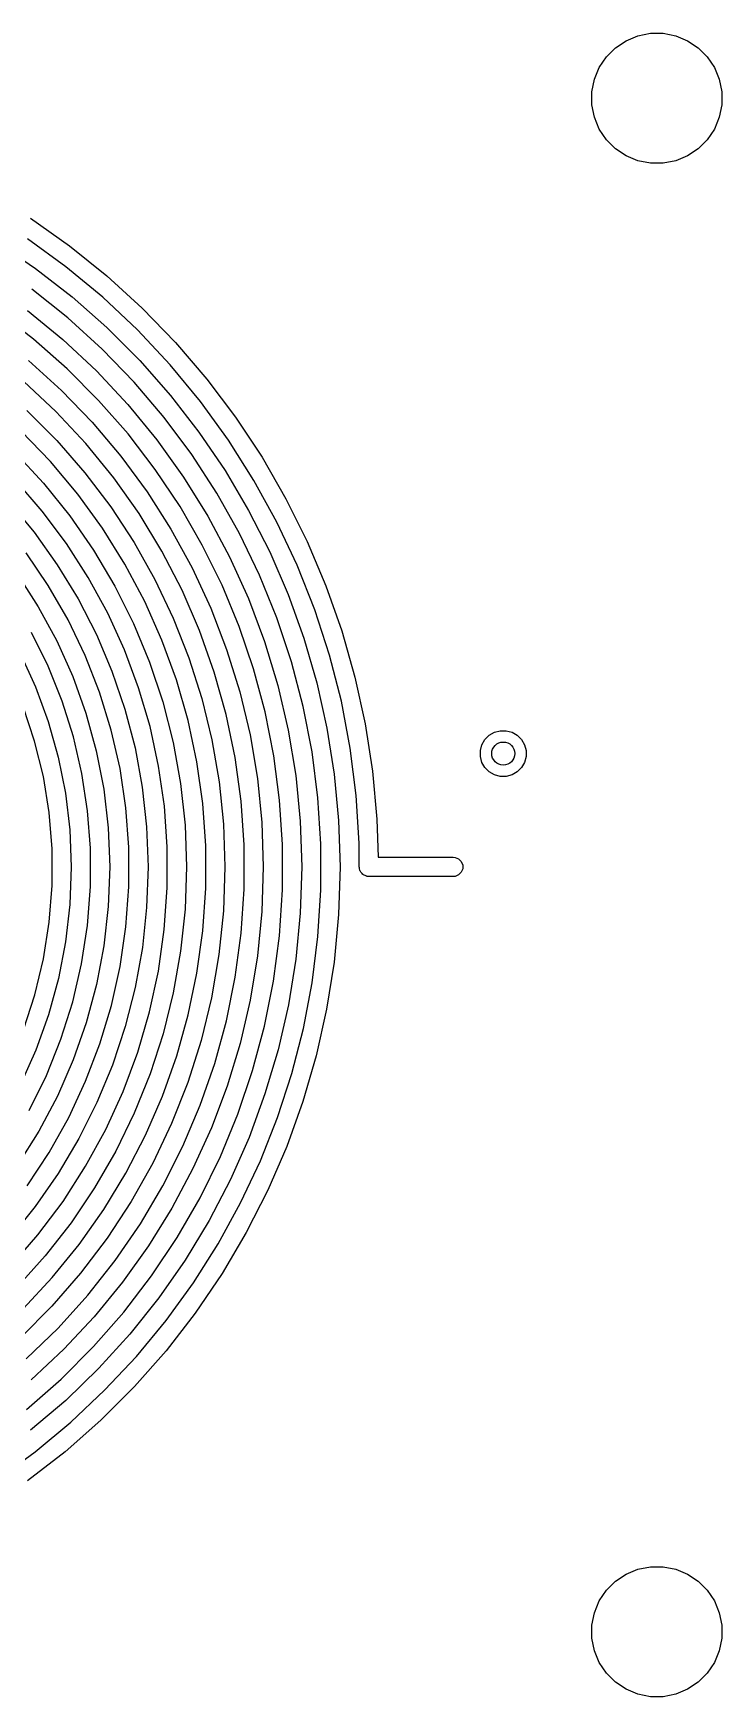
# Model space of a CAD drawing. Extents: x 25 to 275, y -107 to -24.
# Drawn here: x 85.88 to 94.85, y -75.8 to -54.15 of the extents above; entities that cross this region are included whole.
import ezdxf

# ---------------------------------------------------------------- set-up
doc = ezdxf.new("R2010")
doc.units = 0
doc.layers.add('BLACK', color=7, linetype='CONTINUOUS')

msp = doc.modelspace()

# ---------------------------------------------------------------- linework, layer by layer
at = {"layer": 'BLACK', "linetype": 'CONTINUOUS'}
for p, q in [((93.460766, -54.342941), (93.599313, -54.250367)), ((93.599313, -54.250367), (93.753258, -54.186601)), ((93.753258, -54.186601), (93.916685, -54.154093)), ((93.916685, -54.154093), (94.083315, -54.154093)), ((94.083315, -54.154093), (94.246742, -54.186601)), ((94.246742, -54.186601), (94.400687, -54.250367)), ((94.400687, -54.250367), (94.539234, -54.342941)), ((93.250367, -54.599313), (93.342941, -54.460766)), ((93.342941, -54.460766), (93.460766, -54.342941)), ((94.539234, -54.342941), (94.657059, -54.460766)), ((94.657059, -54.460766), (94.749633, -54.599313)), ((93.154093, -54.916685), (93.186601, -54.753258)), ((93.186601, -54.753258), (93.250367, -54.599313)), ((94.749633, -54.599313), (94.813399, -54.753258)), ((94.813399, -54.753258), (94.845907, -54.916685)), ((93.154093, -55.083315), (93.154093, -54.916685)), ((94.845907, -54.916685), (94.845907, -55.083315)), ((93.186601, -55.246742), (93.154093, -55.083315)), ((94.845907, -55.083315), (94.813399, -55.246742)), ((93.250367, -55.400687), (93.186601, -55.246742)), ((93.342941, -55.539234), (93.250367, -55.400687)), ((94.749633, -55.400687), (94.657059, -55.539234)), ((94.813399, -55.246742), (94.749633, -55.400687)), ((93.460766, -55.657059), (93.342941, -55.539234)), ((94.657059, -55.539234), (94.539234, -55.657059)), ((93.599313, -55.749633), (93.460766, -55.657059)), ((93.753258, -55.813399), (93.599313, -55.749633)), ((93.916685, -55.845907), (93.753258, -55.813399)), ((94.246742, -55.813399), (94.083315, -55.845907)), ((94.400687, -55.749633), (94.246742, -55.813399)), ((94.539234, -55.657059), (94.400687, -55.749633)), ((94.083315, -55.845907), (93.916685, -55.845907)), ((85.842695, -56.559776), (86.351676, -56.920076)), ((85.407333, -56.873344), (85.907433, -57.213211)), ((86.305445, -57.193367), (85.803314, -56.828547)), ((86.351676, -56.920076), (86.83751, -57.311025)), ((85.907433, -57.213211), (86.385206, -57.58381)), ((86.783679, -57.588996), (86.305445, -57.193367)), ((86.83751, -57.311025), (87.298356, -57.731142)), ((86.330265, -57.857775), (85.860169, -57.482885)), ((85.883256, -58.135857), (85.422259, -57.782121)), ((85.804948, -57.760651), (86.266531, -58.139462)), ((86.385206, -57.58381), (86.838766, -57.983677)), ((87.236127, -58.013873), (86.783679, -57.588996)), ((87.298356, -57.731142), (87.732465, -58.178832)), ((86.775376, -58.262013), (86.330265, -57.857775)), ((86.838766, -57.983677), (87.266323, -58.411234)), ((86.320131, -58.518987), (85.883256, -58.135857)), ((86.266531, -58.139462), (86.702349, -58.547651)), ((87.661004, -58.466321), (87.236127, -58.013873)), ((87.732465, -58.178832), (88.138191, -58.652396)), ((85.81854, -58.4135), (86.246035, -58.800146)), ((87.193674, -58.693939), (86.775376, -58.262013)), ((87.266323, -58.411234), (87.66619, -58.864794)), ((86.731013, -58.929869), (86.320131, -58.518987)), ((86.702349, -58.547651), (87.110538, -58.983469)), ((88.056633, -58.944555), (87.661004, -58.466321)), ((86.175474, -59.074526), (85.757291, -58.683972)), ((86.246035, -58.800146), (86.646749, -59.214482)), ((87.583438, -59.151779), (87.193674, -58.693939)), ((87.66619, -58.864794), (88.036789, -59.342567)), ((88.138191, -58.652396), (88.513994, -59.15004)), ((85.795744, -59.061958), (86.188042, -59.454256)), ((86.566028, -59.492709), (86.175474, -59.074526)), ((87.114143, -59.366744), (86.731013, -58.929869)), ((87.110538, -58.983469), (87.489349, -59.445052)), ((88.421453, -59.446686), (88.056633, -58.944555)), ((86.646749, -59.214482), (87.018895, -59.654657)), ((87.943067, -59.633649), (87.583438, -59.151779)), ((88.513994, -59.15004), (88.858448, -59.669874)), ((86.105833, -59.727385), (85.723769, -59.331746)), ((86.188042, -59.454256), (86.552654, -59.87241)), ((86.927135, -59.936569), (86.566028, -59.492709)), ((87.467879, -59.827741), (87.114143, -59.366744)), ((87.489349, -59.445052), (87.83716, -59.930422)), ((88.036789, -59.342567), (88.376656, -59.842667)), ((88.754024, -59.970734), (88.421453, -59.446686)), ((85.641689, -59.608311), (86.012591, -60.006687)), ((86.459367, -60.148711), (86.105833, -59.727385)), ((87.018895, -59.654657), (87.360808, -60.118706)), ((88.271084, -60.137572), (87.943067, -59.633649)), ((88.858448, -59.669874), (89.170248, -60.209928)), ((86.552654, -59.87241), (86.88788, -60.314472)), ((87.25711, -60.404036), (86.927135, -59.936569)), ((87.790706, -60.310887), (87.467879, -59.827741)), ((87.83716, -59.930422), (88.152482, -60.4375)), ((88.376656, -59.842667), (88.684452, -60.363121)), ((85.996143, -60.369466), (85.651163, -59.971339)), ((86.012591, -60.006687), (86.354127, -60.430508)), ((86.78265, -60.593672), (86.459367, -60.148711)), ((87.360808, -60.118706), (87.670964, -60.604556)), ((88.566141, -60.661475), (88.271084, -60.137572)), ((89.053033, -60.514631), (88.754024, -59.970734)), ((85.556502, -60.245353), (85.889412, -60.645387)), ((86.311841, -60.791189), (85.996143, -60.369466)), ((86.88788, -60.314472), (87.192158, -60.77838)), ((88.081244, -60.814113), (87.790706, -60.310887)), ((88.684452, -60.363121), (88.95896, -60.901874)), ((89.170248, -60.209928), (89.448211, -60.768152)), ((86.354127, -60.430508), (86.664558, -60.877614)), ((87.074107, -61.0601), (86.78265, -60.593672)), ((87.554414, -60.892933), (87.25711, -60.404036)), ((88.152482, -60.4375), (88.433964, -60.964116)), ((89.317301, -61.076228), (89.053033, -60.514631)), ((85.889412, -60.645387), (86.192234, -61.068655)), ((86.596649, -61.234359), (86.311841, -60.791189)), ((87.192158, -60.77838), (87.464067, -61.261972)), ((87.670964, -60.604556), (87.947975, -61.110038)), ((88.827025, -61.203206), (88.566141, -60.661475)), ((89.448211, -60.768152), (89.691281, -61.342428)), ((86.075302, -61.33972), (85.785481, -60.914629)), ((86.664558, -60.877614), (86.942302, -61.345726)), ((87.817662, -61.400978), (87.554414, -60.892933)), ((88.338247, -61.335263), (88.081244, -60.814113)), ((88.433964, -60.964116), (88.680401, -61.508014)), ((88.95896, -60.901874), (89.199099, -61.456801)), ((85.668782, -61.188514), (85.944649, -61.614501)), ((86.192234, -61.068655), (86.463352, -61.512898)), ((86.849116, -61.696718), (86.596649, -61.234359)), ((87.332317, -61.545723), (87.074107, -61.0601)), ((87.947975, -61.110038), (88.190605, -61.632893)), ((89.052664, -61.760538), (88.827025, -61.203206)), ((89.545784, -61.653312), (89.317301, -61.076228)), ((86.332547, -61.78528), (86.075302, -61.33972)), ((86.942302, -61.345726), (87.185944, -61.832461)), ((87.464067, -61.261972), (87.702342, -61.762991)), ((88.045626, -61.925804), (87.817662, -61.400978)), ((88.560614, -61.872106), (88.338247, -61.335263)), ((89.199099, -61.456801), (89.403919, -62.025711)), ((89.691281, -61.342428), (89.898538, -61.930579)), ((85.944649, -61.614501), (86.187097, -62.060356)), ((86.463352, -61.512898), (86.701319, -61.975746)), ((87.556023, -62.048175), (87.332317, -61.545723)), ((88.190605, -61.632893), (88.397771, -62.170786)), ((88.680401, -61.508014), (88.890737, -62.066865)), ((89.737582, -62.243603), (89.545784, -61.653312)), ((86.555775, -62.248818), (86.332547, -61.78528)), ((87.067956, -62.17591), (86.849116, -61.696718)), ((87.185944, -61.832461), (87.394242, -62.335336)), ((87.702342, -61.762991), (87.90587, -62.279103)), ((88.747395, -62.422343), (88.560614, -61.872106)), ((89.242131, -62.331183), (89.052664, -61.760538)), ((86.071483, -62.390272), (85.854629, -61.952299)), ((86.187097, -62.060356), (86.394704, -62.523462)), ((86.701319, -61.975746), (86.904865, -62.45473)), ((87.744135, -62.565008), (87.556023, -62.048175)), ((88.237244, -62.464963), (88.045626, -61.925804)), ((88.890737, -62.066865), (89.064073, -62.638276)), ((89.403919, -62.025711), (89.572613, -62.60636)), ((89.898538, -61.930579), (90.069194, -62.530374)), ((85.707415, -62.219308), (85.908762, -62.656064)), ((86.743739, -62.727742), (86.555775, -62.248818)), ((87.252053, -62.669493), (87.067956, -62.17591)), ((87.90587, -62.279103), (88.073703, -62.807901)), ((88.397771, -62.170786), (88.568547, -62.721315)), ((89.891936, -62.844772), (89.737582, -62.243603)), ((86.254174, -62.84356), (86.071483, -62.390272)), ((86.394704, -62.523462), (86.566251, -63.001101)), ((86.904865, -62.45473), (87.072904, -62.947294)), ((87.394242, -62.335336), (87.566134, -62.851789)), ((88.39162, -63.015941), (88.237244, -62.464963)), ((88.897788, -62.983619), (88.747395, -62.422343)), ((89.394647, -62.912794), (89.242131, -62.331183)), ((90.069194, -62.530374), (90.202603, -63.139536)), ((85.908762, -62.656064), (86.075221, -63.107271)), ((86.895387, -63.219374), (86.743739, -62.727742)), ((87.400469, -63.174952), (87.252053, -62.669493)), ((87.895736, -63.093704), (87.744135, -62.565008)), ((88.568547, -62.721315), (88.70217, -63.282021)), ((89.064073, -62.638276), (89.199666, -63.219801)), ((89.572613, -62.60636), (89.704515, -63.196455)), ((85.897625, -63.364146), (85.74768, -62.915005)), ((86.401631, -63.309502), (86.254174, -62.84356)), ((87.072904, -62.947294), (87.204541, -63.45081)), ((87.566134, -62.851789), (87.700745, -63.37919)), ((88.073703, -62.807901), (88.205058, -63.34692)), ((89.509586, -63.502982), (89.394647, -62.912794)), ((90.008237, -63.454447), (89.891936, -62.844772)), ((86.075221, -63.107271), (86.205766, -63.570147)), ((86.566251, -63.001101), (86.700732, -63.490471)), ((87.512447, -63.68971), (87.400469, -63.174952)), ((88.010088, -63.631687), (87.895736, -63.093704)), ((88.508037, -63.576171), (88.39162, -63.015941)), ((89.01115, -63.553528), (88.897788, -62.983619)), ((90.202603, -63.139536), (90.298258, -63.755756)), ((86.010943, -63.823895), (85.897625, -63.364146)), ((86.512987, -63.785365), (86.401631, -63.309502)), ((87.009872, -63.720963), (86.895387, -63.219374)), ((87.700745, -63.37919), (87.797388, -63.914849)), ((88.205058, -63.34692), (88.299323, -63.893646)), ((88.70217, -63.282021), (88.798043, -63.8504)), ((89.199666, -63.219801), (89.296934, -63.808948)), ((89.704515, -63.196455), (89.799104, -63.793668)), ((91.702567, -63.485842), (91.722836, -63.410195)), ((91.722836, -63.410195), (91.761994, -63.342372)), ((91.761994, -63.342372), (91.817372, -63.286994)), ((91.817372, -63.286994), (91.885195, -63.247836)), ((91.885195, -63.247836), (91.960842, -63.227567)), ((91.960842, -63.227567), (92.039158, -63.227567)), ((92.039158, -63.227567), (92.114805, -63.247836)), ((92.114805, -63.247836), (92.182628, -63.286994)), ((92.182628, -63.286994), (92.238006, -63.342372)), ((92.238006, -63.342372), (92.277164, -63.410195)), ((92.277164, -63.410195), (92.297433, -63.485842)), ((86.205766, -63.570147), (86.299591, -64.041839)), ((86.700732, -63.490471), (86.797358, -63.988698)), ((87.204541, -63.45081), (87.299071, -63.962592)), ((88.585952, -64.143038), (88.508037, -63.576171)), ((89.086996, -64.129632), (89.01115, -63.553528)), ((89.586476, -64.099321), (89.509586, -63.502982)), ((90.086028, -64.070222), (90.008237, -63.454447)), ((91.702567, -63.564158), (91.702567, -63.485842)), ((91.722836, -63.639805), (91.702567, -63.564158)), ((92.297433, -63.564158), (92.277164, -63.639805)), ((92.297433, -63.485842), (92.297433, -63.564158)), ((86.086899, -64.291272), (86.010943, -63.823895)), ((86.587589, -64.268356), (86.512987, -63.785365)), ((87.086552, -64.229706), (87.009872, -63.720963)), ((87.587419, -64.211146), (87.512447, -63.68971)), ((88.086634, -64.176337), (88.010088, -63.631687)), ((89.296934, -63.808948), (89.355463, -64.403196)), ((89.799104, -63.793668), (89.856007, -64.395641)), ((90.298258, -63.755756), (90.355796, -64.376696)), ((91.761994, -63.707628), (91.722836, -63.639805)), ((91.817372, -63.763006), (91.761994, -63.707628)), ((91.885195, -63.802164), (91.817372, -63.763006)), ((91.960842, -63.822433), (91.885195, -63.802164)), ((92.039158, -63.822433), (91.960842, -63.822433)), ((92.114805, -63.802164), (92.039158, -63.822433)), ((92.182628, -63.763006), (92.114805, -63.802164)), ((92.238006, -63.707628), (92.182628, -63.763006)), ((92.277164, -63.639805), (92.238006, -63.707628)), ((86.299591, -64.041839), (86.356119, -64.519438)), ((86.797358, -63.988698), (86.855561, -64.492861)), ((87.299071, -63.962592), (87.355993, -64.479908)), ((87.797388, -63.914849), (87.855572, -64.456039)), ((88.299323, -63.893646), (88.356059, -64.44553)), ((88.798043, -63.8504), (88.855739, -64.423914)), ((86.625, -64.755641), (86.587589, -64.268356)), ((87.125, -64.742756), (87.086552, -64.229706)), ((87.625, -64.736601), (87.587419, -64.211146)), ((88.125, -64.724999), (88.086634, -64.176337)), ((88.625, -64.713901), (88.585952, -64.143038)), ((89.125, -64.709463), (89.086996, -64.129632)), ((89.625, -64.699362), (89.586476, -64.099321)), ((90.125, -64.689666), (90.086028, -64.070222)), ((86.125, -64.763246), (86.086899, -64.291272)), ((87.355993, -64.479908), (87.375, -65)), ((87.855572, -64.456039), (87.875, -65)), ((88.356059, -64.44553), (88.375, -65)), ((88.855739, -64.423914), (88.875, -65)), ((89.355463, -64.403196), (89.375, -65)), ((89.856007, -64.395641), (89.875, -65)), ((90.355796, -64.376696), (90.371149, -64.875)), ((86.356119, -64.519438), (86.375, -65)), ((86.855561, -64.492861), (86.875, -65)), ((89.625, -65), (89.625, -64.699362)), ((90.125, -65), (90.125, -64.689666)), ((86.125, -65), (86.125, -64.763246)), ((86.625, -65), (86.625, -64.755641)), ((87.125, -65), (87.125, -64.742756)), ((87.625, -65), (87.625, -64.736601)), ((88.125, -65), (88.125, -64.724999)), ((88.625, -65), (88.625, -64.713901)), ((89.125, -65), (89.125, -64.709463)), ((90.371149, -64.875), (91.35, -64.875)), ((91.35, -64.875), (91.374386, -64.877402)), ((91.374386, -64.877402), (91.419446, -64.896066)), ((91.419446, -64.896066), (91.453934, -64.930554)), ((86.125, -65.240652), (86.125, -65)), ((86.375, -65), (86.356294, -65.488001)), ((86.625, -65.253942), (86.625, -65)), ((86.875, -65), (86.855776, -65.513769)), ((87.125, -65.260393), (87.125, -65)), ((87.375, -65), (87.356209, -65.526126)), ((87.625, -65.272328), (87.625, -65)), ((87.875, -65), (87.855817, -65.549332)), ((88.125, -65.277558), (88.125, -65)), ((88.375, -65), (88.355476, -65.57153)), ((88.625, -65.288365), (88.625, -65)), ((88.875, -65), (88.855998, -65.580453)), ((89.125, -65.298722), (89.125, -65)), ((89.375, -65), (89.355738, -65.600658)), ((89.625, -65.302478), (89.625, -65)), ((89.875, -65), (89.855514, -65.620056)), ((90.127402, -65.010523), (90.125, -65)), ((90.127402, -65.024386), (90.127402, -65.010523)), ((90.134449, -65.041401), (90.127402, -65.024386)), ((90.137379, -65.054235), (90.134449, -65.041401)), ((90.142344, -65.060461), (90.137379, -65.054235)), ((90.146066, -65.069446), (90.142344, -65.060461)), ((90.163066, -65.086446), (90.146066, -65.069446)), ((90.172064, -65.097729), (90.163066, -65.086446)), ((90.176471, -65.099851), (90.172064, -65.097729)), ((90.180554, -65.103934), (90.176471, -65.099851)), ((90.211968, -65.116945), (90.180554, -65.103934)), ((90.222185, -65.121866), (90.211968, -65.116945)), ((90.223847, -65.121866), (90.222185, -65.121866)), ((90.225614, -65.122598), (90.223847, -65.121866)), ((90.25, -65.125), (90.225614, -65.122598)), ((91.35, -65.125), (90.25, -65.125)), ((91.374386, -65.122598), (91.35, -65.125)), ((91.419446, -65.103934), (91.374386, -65.122598)), ((91.453934, -65.069446), (91.419446, -65.103934)), ((91.453934, -64.930554), (91.472598, -64.975614)), ((91.472598, -65.024386), (91.453934, -65.069446)), ((91.472598, -64.975614), (91.472598, -65.024386)), ((86.087238, -65.720472), (86.125, -65.240652)), ((86.586122, -65.760336), (86.625, -65.253942)), ((87.086985, -65.77979), (87.125, -65.260393)), ((87.586145, -65.815595), (87.625, -65.272328)), ((88.087117, -65.831381), (88.125, -65.277558)), ((88.586478, -65.863808), (88.625, -65.288365)), ((89.085925, -65.894886), (89.125, -65.298722)), ((89.587015, -65.90624), (89.625, -65.302478)), ((86.356294, -65.488001), (86.300288, -65.973139)), ((86.855776, -65.513769), (86.798212, -66.024666)), ((87.356209, -65.526126), (87.299933, -66.049572)), ((87.855817, -65.549332), (87.798361, -66.095988)), ((88.355476, -65.57153), (88.296995, -66.140396)), ((86.011945, -66.19585), (86.087238, -65.720472)), ((86.508594, -66.262267), (86.586122, -65.760336)), ((87.011158, -66.295027), (87.086985, -65.77979)), ((88.855998, -65.580453), (88.799073, -66.15842)), ((89.355738, -65.600658), (89.298031, -66.198848)), ((89.855514, -65.620056), (89.797133, -66.237666)), ((86.300288, -65.973139), (86.207308, -66.452566)), ((87.508633, -66.354706), (87.586145, -65.815595)), ((88.011529, -66.381327), (88.087117, -65.831381)), ((88.509608, -66.435392), (88.586478, -65.863808)), ((89.007943, -66.487217), (89.085925, -65.894886)), ((89.511194, -66.506425), (89.587015, -65.90624)), ((85.899587, -66.663856), (86.011945, -66.19585)), ((86.798212, -66.024666), (86.702629, -66.529831)), ((87.299933, -66.049572), (87.206458, -66.567669)), ((87.798361, -66.095988), (87.702912, -66.637305)), ((88.296995, -66.140396), (88.199829, -66.703944)), ((88.799073, -66.15842), (88.704469, -66.731427)), ((89.298031, -66.198848), (89.202117, -66.792112)), ((86.392871, -66.756792), (86.508594, -66.262267)), ((86.897924, -66.803354), (87.011158, -66.295027)), ((87.392858, -66.886914), (87.508633, -66.354706)), ((87.898587, -66.924833), (88.011529, -66.381327)), ((88.394731, -67.000566), (88.509608, -66.435392)), ((89.797133, -66.237666), (89.700087, -66.85039)), ((86.207308, -66.452566), (86.077902, -66.923469)), ((86.702629, -66.529831), (86.569563, -67.026442)), ((87.206458, -66.567669), (87.076261, -67.077778)), ((87.702912, -66.637305), (87.569936, -67.170644)), ((88.891388, -67.073181), (89.007943, -66.487217)), ((89.397836, -67.100665), (89.511194, -66.506425)), ((85.750856, -67.121603), (85.899587, -66.663856)), ((86.239631, -67.241006), (86.392871, -66.756792)), ((86.747886, -67.302059), (86.897924, -66.803354)), ((88.199829, -66.703944), (88.064432, -67.259548)), ((88.704469, -66.731427), (88.572592, -67.297019)), ((89.202117, -66.792112), (89.068389, -67.378012)), ((89.700087, -66.85039), (89.564759, -67.455813)), ((86.077902, -66.923469), (85.912828, -67.383084)), ((86.569563, -67.026442), (86.399757, -67.51172)), ((87.076261, -67.077778), (86.910004, -67.577298)), ((87.239411, -67.409507), (87.392858, -66.886914)), ((87.748818, -67.459364), (87.898587, -66.924833)), ((88.242362, -67.556805), (88.394731, -67.000566)), ((88.736758, -67.650267), (88.891388, -67.073181)), ((86.049776, -67.71207), (86.239631, -67.241006)), ((86.561845, -67.788482), (86.747886, -67.302059)), ((87.569936, -67.170644), (87.400079, -67.693409)), ((88.064432, -67.259548), (87.891435, -67.804617)), ((88.572592, -67.297019), (88.404005, -67.852775)), ((89.24739, -67.686615), (89.397836, -67.100665)), ((85.912828, -67.383084), (85.713055, -67.828714)), ((86.399757, -67.51172), (86.194161, -67.982951)), ((87.049073, -67.919822), (87.239411, -67.409507)), ((87.562921, -67.982429), (87.748818, -67.459364)), ((89.068389, -67.378012), (88.897398, -67.95414)), ((89.564759, -67.455813), (89.391683, -68.051543)), ((85.824418, -68.167218), (86.049776, -67.71207)), ((86.910004, -67.577298), (86.708536, -68.063686)), ((87.400079, -67.693409), (87.19417, -68.203051)), ((88.05318, -68.101624), (88.242362, -67.556805)), ((88.544716, -68.216003), (88.736758, -67.650267)), ((89.060448, -68.261962), (89.24739, -67.686615)), ((86.340793, -68.260027), (86.561845, -67.788482)), ((86.822815, -68.415258), (87.049073, -67.919822)), ((87.891435, -67.804617), (87.681645, -68.336609)), ((88.404005, -67.852775), (88.199431, -68.396315)), ((88.897398, -67.95414), (88.689845, -68.518128)), ((86.194161, -67.982951), (85.953925, -68.4375)), ((86.708536, -68.063686), (86.472883, -68.534461)), ((87.341762, -68.491588), (87.562921, -67.982429)), ((87.82803, -68.632591), (88.05318, -68.101624)), ((89.391683, -68.051543), (89.181543, -68.63523)), ((86.085911, -68.714178), (86.340793, -68.260027)), ((87.19417, -68.203051), (86.953212, -68.697089)), ((87.681645, -68.336609), (87.436039, -68.853045)), ((88.316085, -68.767969), (88.544716, -68.216003)), ((88.837749, -68.824436), (89.060448, -68.261962)), ((85.953925, -68.4375), (85.680392, -68.872825)), ((86.472883, -68.534461), (86.204245, -68.987226)), ((86.56179, -68.89329), (86.822815, -68.415258)), ((87.086372, -68.984468), (87.341762, -68.491588)), ((88.199431, -68.396315), (87.959746, -68.925312)), ((88.689845, -68.518128), (88.446583, -69.06766)), ((85.798558, -69.148513), (86.085911, -68.714178)), ((86.953212, -68.697089), (86.678379, -69.173114)), ((87.567919, -69.147334), (87.82803, -68.632591)), ((88.051842, -69.303799), (88.316085, -68.767969)), ((89.181543, -68.63523), (88.935167, -69.204571)), ((86.204245, -68.987226), (85.903992, -69.419673)), ((86.267327, -69.351483), (86.56179, -68.89329)), ((86.797942, -69.458771), (87.086372, -68.984468)), ((87.436039, -68.853045), (87.155763, -69.351516)), ((87.959746, -68.925312), (87.685975, -69.4375)), ((88.580172, -69.371816), (88.837749, -68.824436)), ((86.678379, -69.173114), (86.371009, -69.628809)), ((87.274008, -69.643553), (87.567919, -69.147334)), ((88.446583, -69.06766), (88.168613, -69.600477)), ((88.935167, -69.204571), (88.653528, -69.757318)), ((85.903992, -69.419673), (85.573653, -69.829598)), ((85.940927, -69.787502), (86.267327, -69.351483)), ((86.477818, -69.912284), (86.797942, -69.458771)), ((87.155763, -69.351516), (86.842123, -69.829698)), ((87.685975, -69.4375), (87.379293, -69.930686)), ((87.753121, -69.8212), (88.051842, -69.303799)), ((88.288732, -69.901943), (88.580172, -69.371816)), ((86.371009, -69.628809), (86.0326, -70.061952)), ((86.947609, -70.119034), (87.274008, -69.643553)), ((88.168613, -69.600477), (87.857076, -70.11439)), ((85.584254, -70.199125), (85.940927, -69.787502)), ((86.842123, -69.829698), (86.496582, -70.285362)), ((87.421199, -70.317956), (87.753121, -69.8212)), ((87.964581, -70.412724), (88.288732, -69.901943)), ((88.653528, -69.757318), (88.337738, -70.29129)), ((86.0326, -70.061952), (85.664801, -70.470435)), ((86.12749, -70.342894), (86.477818, -69.912284)), ((86.59018, -70.571652), (86.947609, -70.119034)), ((87.379293, -69.930686), (87.041011, -70.402758)), ((87.857076, -70.11439), (87.513253, -70.607286)), ((86.496582, -70.285362), (86.120751, -70.716383)), ((87.057499, -70.79194), (87.421199, -70.317956)), ((88.337738, -70.29129), (87.989043, -70.804379)), ((85.748594, -70.748594), (86.12749, -70.342894)), ((87.041011, -70.402758), (86.672578, -70.851694)), ((87.608997, -70.902143), (87.964581, -70.412724)), ((86.120751, -70.716383), (85.716383, -71.120751)), ((86.203318, -70.999385), (86.59018, -70.571652)), ((87.513253, -70.607286), (87.138556, -71.077141)), ((86.672578, -70.851694), (86.275573, -71.275573)), ((86.663577, -71.241121), (87.057499, -70.79194)), ((87.223384, -71.368269), (87.608997, -70.902143)), ((87.989043, -70.804379), (87.608818, -71.294562)), ((85.788751, -71.400323), (86.203318, -70.999385)), ((87.138556, -71.077141), (86.734525, -71.522024)), ((86.275573, -71.275573), (85.851694, -71.672578)), ((86.241121, -71.663577), (86.663577, -71.241121)), ((86.809263, -71.809263), (87.223384, -71.368269)), ((87.608818, -71.294562), (87.198565, -71.759903)), ((86.734525, -71.522024), (86.302821, -71.940106)), ((85.79194, -72.057499), (86.241121, -71.663577)), ((86.368269, -72.223384), (86.809263, -71.809263)), ((87.198565, -71.759903), (86.759903, -72.198565)), ((86.302821, -71.940106), (85.845217, -72.32967)), ((85.902143, -72.608997), (86.368269, -72.223384)), ((86.759903, -72.198565), (86.294562, -72.608818)), ((85.412724, -72.964581), (85.902143, -72.608997)), ((86.294562, -72.608818), (85.804379, -72.989043)), ((93.460766, -74.292941), (93.599313, -74.200367)), ((93.599313, -74.200367), (93.753258, -74.136601)), ((93.753258, -74.136601), (93.916685, -74.104093)), ((93.916685, -74.104093), (94.083315, -74.104093)), ((94.083315, -74.104093), (94.246742, -74.136601)), ((94.246742, -74.136601), (94.400687, -74.200367)), ((94.400687, -74.200367), (94.539234, -74.292941)), ((93.250367, -74.549313), (93.342941, -74.410766)), ((93.342941, -74.410766), (93.460766, -74.292941)), ((94.539234, -74.292941), (94.657059, -74.410766)), ((94.657059, -74.410766), (94.749633, -74.549313)), ((93.186601, -74.703258), (93.250367, -74.549313)), ((94.749633, -74.549313), (94.813399, -74.703258)), ((93.154093, -74.866685), (93.186601, -74.703258)), ((93.154093, -75.033315), (93.154093, -74.866685)), ((94.813399, -74.703258), (94.845907, -74.866685)), ((94.845907, -74.866685), (94.845907, -75.033315)), ((93.186601, -75.196742), (93.154093, -75.033315)), ((94.845907, -75.033315), (94.813399, -75.196742)), ((93.250367, -75.350687), (93.186601, -75.196742)), ((94.813399, -75.196742), (94.749633, -75.350687)), ((93.342941, -75.489234), (93.250367, -75.350687)), ((93.460766, -75.607059), (93.342941, -75.489234)), ((94.657059, -75.489234), (94.539234, -75.607059)), ((94.749633, -75.350687), (94.657059, -75.489234)), ((93.599313, -75.699633), (93.460766, -75.607059)), ((93.753258, -75.763399), (93.599313, -75.699633)), ((94.400687, -75.699633), (94.246742, -75.763399)), ((94.539234, -75.607059), (94.400687, -75.699633)), ((93.916685, -75.795907), (93.753258, -75.763399)), ((94.083315, -75.795907), (93.916685, -75.795907)), ((94.246742, -75.763399), (94.083315, -75.795907))]:
    msp.add_line(p, q, dxfattribs=at)
at = {"layer": 'BLACK'}
msp.add_circle((92, -63.525), 0.15, dxfattribs=at)

doc.saveas('drawing.dxf')
